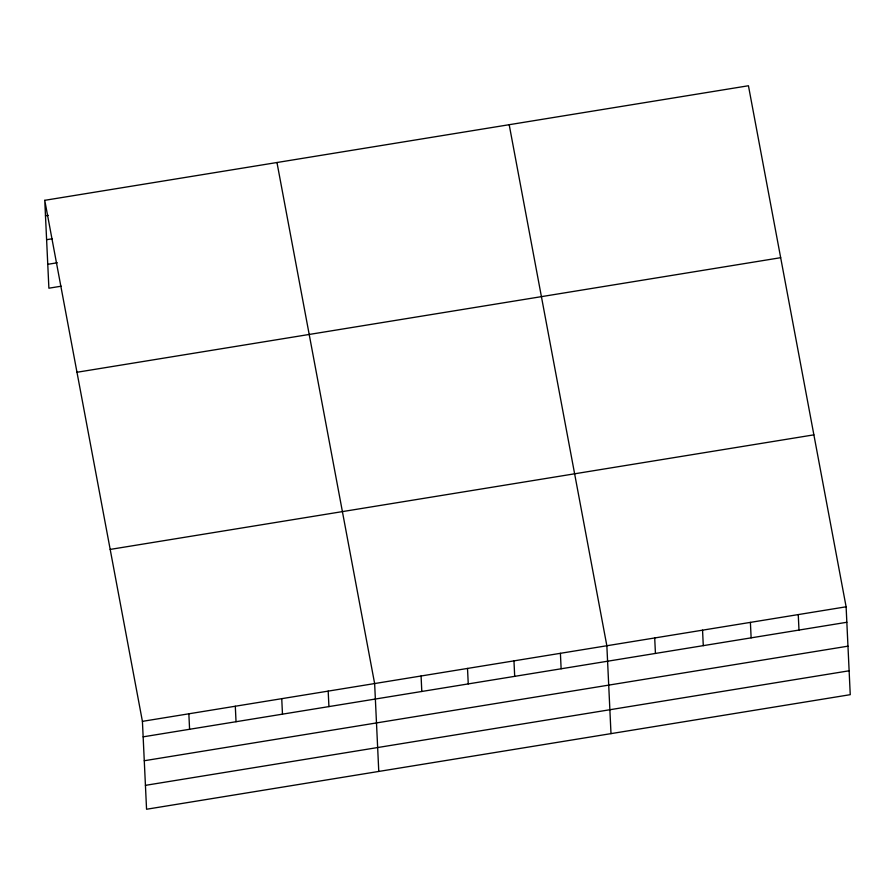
<?xml version="1.0" encoding="UTF-8"?>
<svg xmlns="http://www.w3.org/2000/svg" width="895" height="895" viewBox="0 0 895 895"><rect width="100%" height="100%" fill="white"/><g stroke="black" fill="none" stroke-linecap="round" stroke-linejoin="round"><path stroke-width="1.34" d="M44.75 200.323L748.444 85.752L846.111 606.799L850.25 694.677L146.556 809.248L142.417 721.359L44.75 200.323L48.889 288.201L61.184 286.199M45.477 215.807L48.207 215.359M46.607 239.692L52.067 238.808M47.771 264.316L57.325 262.761M76.981 372.264L780.675 257.693M110.186 549.418L813.879 434.847M142.417 721.359L846.111 606.799M143.144 736.842L846.838 622.271M144.274 760.739L847.968 646.168M145.426 785.351L849.12 670.791M509.188 124.707L606.855 645.742L610.994 733.631M276.969 162.51L374.636 683.556L378.775 771.445M798.25 614.585L798.989 630.069M750.402 622.372L751.129 637.855M702.553 630.169L703.28 645.653M654.704 637.956L655.431 653.439M560.404 653.305L561.131 668.789M513.965 660.868L514.692 676.351M467.514 668.431L468.253 683.914M421.075 675.993L421.802 691.477M328.185 691.119L328.924 706.602M281.746 698.682L282.473 714.165M235.307 706.244L236.034 721.717M188.856 713.807L189.583 729.28"/></g></svg>
